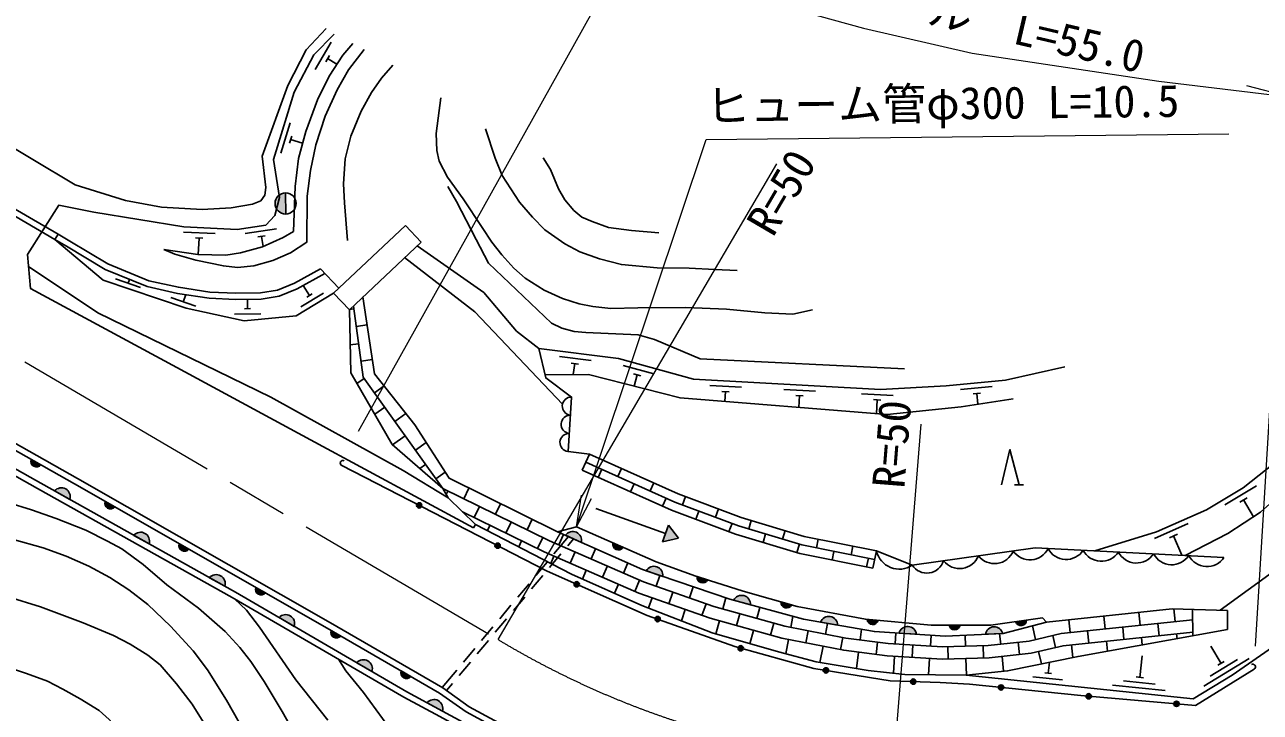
# Model space of a CAD drawing. Units: millimetres at full size, sheet at 1:1000; details may follow other scales. Extents: x 40000 to 680000, y 20000 to 380000.
# Drawn here: x 380403 to 450526, y 278149 to 317171 of the extents above; entities that cross this region are included whole.
import ezdxf
from ezdxf.enums import TextEntityAlignment as Align

# ---------------------------------------------------------------- set-up
doc = ezdxf.new("R2010")
doc.units = ezdxf.units.MM
doc.header["$LTSCALE"] = 1000
doc.linetypes.add('CHAIN', pattern=[18.5, 12, -1.5, 3.5, -1.5])
doc.linetypes.add('DASHED', pattern=[7.5, 6, -1.5])
for name, color, linetype, lineweight in [('M-BGD', 7, 'Continuous', 25), ('M-BMK', 2, 'Continuous', 13), ('M-STR-HTXT', 7, 'Continuous', 13)]:
    doc.layers.add(name, color=color, linetype=linetype, lineweight=lineweight)
doc.styles.add('ＭＳ ゴシック', font='')
doc.styles.get('ＭＳ ゴシック').set_extended_font_data('MS Gothic')

msp = doc.modelspace()

# ---------------------------------------------------------------- hatches: boundary and pattern name
at = {"layer": 'M-BGD'}
for points in [[(395202, 307627), (395215, 306427, -0.41421), (394608, 307020, -0.41421)], [(380777, 292492), (381322, 292185, -0.84072)], [(382099, 290710, -0.82183), (382963, 290226)], [(384967, 290115), (385511, 289805, -0.84072)], [(402660, 289960, -0.41421), (402862, 290025, -0.41421), (402927, 289823, -0.41421), (402725, 289758, -0.41421)], [(386595, 288191, -0.82183), (387460, 287707)], [(411093, 288192, -0.82183), (411998, 287791)], [(416593, 287824), (417515, 288023), (416932, 288764)], [(389176, 287712), (389720, 287402, -0.84072)], [(407106, 287673, -0.41421), (407308, 287738, -0.41421), (407373, 287536, -0.41421), (407171, 287471, -0.41421)], [(413788, 287756), (414361, 287504, -0.84072)], [(415674, 286183, -0.82183), (416611, 285863)], [(390891, 285785, -0.82183), (391756, 285301)], [(411596, 285477, -0.41421), (411794, 285554, -0.41421), (411870, 285356, -0.41421), (411673, 285279, -0.41421)], [(418561, 285854), (419158, 285665, -0.84072)], [(393524, 285230), (394067, 284920, -0.84072)], [(420637, 284505, -0.82183), (421593, 284247)], [(423322, 284422), (423925, 284253, -0.84072)], [(394838, 283523, -0.82183), (395695, 283026)], [(416183, 283490, -0.41421), (416375, 283581, -0.41421), (416465, 283389, -0.41421), (416274, 283298, -0.41421)], [(425562, 283266, -0.82183), (426538, 283096)], [(428214, 283419), (428838, 283364, -0.84072)], [(436645, 283289), (437265, 283377, -0.84072)], [(397794, 282791), (398336, 282478, -0.84072)], [(430025, 282642, -0.82183), (431014, 282580)], [(432861, 283097), (433487, 283095, -0.84072)], [(434924, 282574, -0.82183), (435914, 282615)], [(420896, 281822, -1), (421185, 281742, -0.41421), (421001, 281638, -0.41421)], [(399250, 280961, -0.82183), (400107, 280464)], [(401772, 280494), (402314, 280182, -0.84072)], [(425728, 280549, -0.41421), (425900, 280673, -0.41421), (426024, 280501, -0.41421), (425852, 280377, -0.41421)], [(430678, 279895, -0.41421), (430834, 280040, -0.41421), (430978, 279884, -1)], [(435666, 279573, -0.41421), (435831, 279707, -0.41421), (435965, 279542, -1)], [(440641, 279069, -0.41421), (440803, 279205, -0.41421), (440939, 279043, -1)], [(403240, 278690, -0.82183), (404111, 278218)], [(445622, 278642, -0.41421), (445785, 278779, -0.41421), (445921, 278617, -1)]]:
    msp.add_hatch(color=256, dxfattribs=at).paths.add_polyline_path(points)

# ---------------------------------------------------------------- linework, layer by layer
for p, q in [((397790, 316176), (396881, 314622)), ((397701, 315429), (397489, 315066)), ((397595, 315248), (398124, 314938)), ((395475, 311600), (394942, 309881)), ((395557, 310852), (395433, 310451)), ((395495, 310651), (396177, 310440)), ((395202, 307627), (395215, 306427)), ((397935, 301939), (402006, 305784)), ((402899, 304839), (402006, 305784)), ((382120, 304981), (382296, 305284)), ((391216, 305317), (389418, 305406)), ((390512, 305051), (390092, 305072)), ((390302, 305062), (390256, 304131)), ((394691, 305589), (392911, 305320)), ((394054, 305189), (393639, 305126)), ((393846, 305158), (393934, 304581)), ((398828, 300994), (402899, 304839)), ((397183, 303320), (398228, 302215)), ((385560, 302747), (386981, 302266)), ((386270, 302506), (386342, 302717)), ((396564, 301805), (396215, 302375)), ((388692, 301687), (390113, 301206)), ((389402, 301446), (389539, 301850)), ((393051, 301056), (393045, 301587)), ((396080, 301158), (397360, 301939)), ((396414, 301714), (396713, 301896)), ((398828, 300994), (397935, 301939)), ((392876, 301054), (393226, 301058)), ((399077, 301042), (398828, 301007)), ((392304, 300748), (393804, 300765)), ((399838, 300139), (399216, 300052)), ((399355, 299062), (398872, 298994)), ((400139, 298162), (399494, 298071)), ((412548, 298121), (410762, 298349)), ((411825, 297911), (411409, 297964)), ((411617, 297937), (411537, 297311)), ((416109, 297359), (414374, 297837)), ((415364, 297253), (414960, 297364)), ((399671, 297097), (399261, 296804)), ((400800, 296673), (400252, 296283)), ((415162, 297309), (414983, 296658)), ((421088, 296601), (419291, 296699)), ((435304, 296632), (433513, 296460)), ((411239, 292945), (411437, 296042)), ((420383, 296339), (419963, 296362)), ((420173, 296351), (420142, 295787)), ((425284, 296372), (423487, 296470)), ((424578, 296110), (424159, 296133)), ((424369, 296121), (424332, 295448)), ((429695, 296131), (427898, 296229)), ((434646, 296268), (434228, 296228)), ((434437, 296248), (434496, 295634)), ((400833, 295468), (400269, 295066)), ((428990, 295869), (428570, 295892)), ((428780, 295880), (428737, 295091)), ((402035, 295098), (401414, 294654)), ((401995, 293840), (401283, 293333)), ((403181, 293459), (402575, 293026)), ((381322, 292185), (380777, 292492)), ((412044, 291893), (412454, 292805)), ((403156, 292212), (402832, 291981)), ((404267, 291776), (403737, 291398)), ((413161, 291939), (412956, 291483)), ((414278, 291986), (414073, 291530)), ((414986, 291120), (414781, 290664)), ((416103, 291166), (415898, 290710)), ((436585, 291058), (437085, 291064)), ((382099, 290710), (382963, 290226)), ((404422, 290707), (404325, 290508)), ((405616, 290872), (405320, 290267)), ((417909, 290387), (417734, 289918)), ((450320, 290999), (448520, 289917)), ((449784, 290327), (449365, 290074)), ((385511, 289805), (384967, 290115)), ((406218, 289827), (405910, 289199)), ((407410, 289987), (407116, 289387)), ((416762, 288294), (412811, 289718)), ((416810, 290300), (416605, 289844)), ((419782, 289687), (419607, 289219)), ((449575, 290201), (450150, 289244)), ((408014, 288947), (407706, 288319)), ((409203, 289102), (408912, 288507)), ((418671, 289569), (418496, 289100)), ((421638, 289036), (421494, 288557)), ((405983, 288815), (405872, 288609)), ((406808, 288759), (406663, 288462)), ((410977, 288243), (410719, 287651)), ((416932, 288764), (416593, 287824)), ((417515, 288023), (416932, 288764)), ((420544, 288869), (420369, 288401)), ((422451, 288268), (422307, 287790)), ((423553, 288458), (423409, 287979)), ((446436, 288854), (444514, 288007)), ((445820, 288255), (445371, 288057)), ((386595, 288191), (387460, 287707)), ((389720, 287402), (389176, 287712)), ((408604, 287879), (408438, 287540)), ((409810, 288068), (409502, 287439)), ((410438, 287135), (411260, 288118)), ((411093, 288192), (411998, 287791)), ((411218, 287600), (411546, 287992)), ((414361, 287504), (413788, 287756)), ((417515, 288023), (416593, 287824)), ((424366, 287691), (424221, 287212)), ((425441, 287969), (425343, 287479)), ((427402, 287574), (427303, 287084)), ((445596, 288156), (446078, 287062)), ((410192, 286373), (410833, 287140)), ((410439, 287010), (410258, 286594)), ((411636, 287251), (411356, 286610)), ((412806, 287433), (412552, 286852)), ((426323, 287282), (426224, 286791)), ((428284, 286887), (428185, 286397)), ((428542, 286325), (428739, 287305)), ((409412, 285908), (410053, 286675)), ((412273, 286210), (412054, 285709)), ((413469, 286452), (413189, 285810)), ((414634, 286622), (414386, 286052)), ((415674, 286183), (416611, 285863)), ((390891, 285785), (391756, 285301)), ((408385, 284681), (409027, 285448)), ((409165, 285146), (409807, 285913)), ((414106, 285411), (413884, 284901)), ((415302, 285653), (415023, 285011)), ((416454, 285917), (416240, 285305)), ((419158, 285665), (418561, 285854)), ((394067, 284920), (393524, 285230)), ((417183, 284974), (416951, 284313)), ((418347, 285271), (418127, 284642)), ((407359, 283453), (408000, 284220)), ((408139, 283918), (408780, 284685)), ((416008, 284645), (415806, 284070)), ((419070, 284311), (418838, 283651)), ((420199, 284640), (420024, 284013)), ((420637, 284505), (421593, 284247)), ((422126, 284103), (421950, 283473)), ((423925, 284253), (423322, 284422)), ((445626, 284012), (445700, 283297)), ((394838, 283523), (395695, 283026)), ((407112, 282691), (407754, 283458)), ((417895, 283982), (417669, 283339)), ((419835, 283338), (419627, 282593)), ((420987, 283743), (420798, 283069)), ((424005, 283595), (423883, 282963)), ((428838, 283364), (428214, 283419)), ((437265, 283377), (436645, 283289)), ((439657, 283402), (439733, 282674)), ((441646, 283610), (441722, 282881)), ((443635, 283818), (443711, 283089)), ((446688, 283983), (446705, 282487)), ((448669, 282840), (448657, 283929)), ((398336, 282478), (397794, 282791)), ((406332, 282226), (406974, 282993)), ((421761, 282799), (421549, 282041)), ((422913, 283204), (422724, 282530)), ((424864, 282773), (424731, 282086)), ((425562, 283266), (426538, 283096)), ((425965, 283196), (425846, 282583)), ((427895, 282859), (427818, 282256)), ((429843, 282654), (429805, 282030)), ((430025, 282642), (431014, 282580)), ((433487, 283095), (432861, 283097)), ((434924, 282574), (435914, 282615)), ((435731, 282608), (435795, 282019)), ((437592, 283057), (437775, 282280)), ((440727, 282778), (440800, 282081)), ((442716, 282985), (442789, 282289)), ((444706, 283193), (444778, 282497)), ((445773, 282600), (445802, 282325)), ((406086, 281464), (406727, 282231)), ((423750, 282275), (423593, 281466)), ((425713, 281896), (425537, 280983)), ((426828, 282393), (426695, 281706)), ((428810, 282131), (428722, 281436)), ((430803, 281969), (430760, 281271)), ((431839, 282528), (431801, 281908)), ((433781, 282526), (433799, 281904)), ((434799, 281933), (434819, 281234)), ((436789, 282126), (436864, 281430)), ((438748, 282510), (438909, 281828)), ((439805, 281977), (439881, 281255)), ((441795, 282185), (441854, 281616)), ((443784, 282393), (443828, 281971)), ((405306, 280999), (405947, 281766)), ((427730, 281562), (427613, 280635)), ((429762, 281332), (429703, 280363)), ((431758, 281209), (431701, 280274)), ((432800, 281875), (432820, 281175)), ((433820, 281204), (433848, 280249)), ((435870, 281323), (435961, 280476)), ((437936, 281599), (438102, 280892)), ((443696, 280130), (443822, 281352)), ((448300, 280925), (447710, 281894)), ((399250, 280961), (400107, 280464)), ((402314, 280182), (401772, 280494)), ((404099, 279556), (404921, 280539)), ((405059, 280236), (405701, 281003)), ((438491, 280368), (438555, 280984)), ((447331, 279632), (449894, 281193)), ((447688, 280201), (449225, 281137)), ((448121, 280816), (448480, 281034)), ((437624, 280156), (439295, 279983)), ((438296, 280388), (438686, 280348)), ((442770, 279925), (444560, 279739)), ((443487, 280152), (443905, 280109)), ((404347, 279385), (404674, 279776)), ((442142, 279688), (445126, 279379)), ((403240, 278690), (404111, 278218))]:
    msp.add_line(p, q, dxfattribs=at)
at = {"layer": 'M-BGD', "linetype": 'DASHED'}
for p, q in [((377803, 307499), (382120, 304981)), ((377979, 307801), (382296, 305284))]:
    msp.add_line(p, q, dxfattribs=at)
at = {"layer": 'M-BGD'}
for points in [[(357885, 337792), (349122, 331382), (346504, 329555), (344852, 326227), (355182, 321557), (358222, 320423), (359584, 319817), (365041, 316479), (366689, 317217), (368747, 316842), (373646, 313834), (383258, 308075), (386129, 307197), (388167, 306816), (390475, 306691), (392118, 306769), (393340, 306992), (393802, 307172), (394025, 307501), (394082, 307927), (393879, 309716), (395327, 313725), (396385, 315739), (397511, 316959)], [(397958, 316627), (396814, 315457), (395704, 313350), (394516, 309520), (394866, 307360), (394602, 306351), (394096, 305803), (392466, 305556), (389433, 305705), (384318, 306541), (382337, 306923), (380564, 304125), (380732, 302195), (389042, 297722), (396613, 293605), (405872, 288609)], [(388305, 304419), (390232, 304131), (391811, 304100), (392655, 304217), (393890, 304561), (395064, 305087), (395654, 305436), (395743, 307988), (395947, 309570), (396356, 311116), (397029, 312908), (397681, 314249), (398455, 315452), (399031, 316097)], [(399665, 315761), (398776, 314619), (398131, 313468), (397449, 311972), (396925, 310358), (396627, 308890), (396433, 307441), (396409, 304823), (395488, 304223), (394477, 303791), (393403, 303480), (392484, 303400), (391677, 303479), (390116, 303808), (388914, 304151), (388305, 304419)], [(398730, 304926), (398548, 307059), (398496, 308134), (398598, 309555), (398914, 310840), (399493, 312272), (400077, 313324), (400651, 314135), (401288, 314869)], [(425122, 300988), (423992, 300746), (422400, 300821), (420240, 301021), (417924, 301127), (415198, 301097), (413669, 301071), (412647, 301171), (411861, 301333), (410920, 301636), (409875, 302109), (408810, 302789), (408170, 303351), (407481, 304120), (406909, 304825), (406357, 305661), (405288, 307288), (404400, 308527), (403933, 309436), (403795, 310040), (403761, 310999), (403862, 311868), (404025, 313023)], [(406557, 311267), (407097, 309592), (407504, 308605), (408483, 307097), (409219, 306246), (409931, 305527), (411048, 304735), (411913, 304274), (413028, 303891), (414271, 303555), (416293, 303366), (418122, 303356), (419563, 303283), (420833, 303226)], [(416390, 305357), (414831, 305492), (413541, 305667), (412609, 305997), (412023, 306241), (411573, 306620), (411056, 307228), (410690, 307859), (410234, 308949), (409836, 309612)], [(404409, 307983), (404916, 307144), (406029, 304985), (406731, 303639), (410301, 300226), (410880, 299942), (411589, 299763), (412253, 299704), (415228, 299572), (416142, 299298), (418731, 298218), (430342, 297644)], [(382296, 305284), (382963, 304895), (385121, 303595), (387452, 302641), (389130, 302267), (390905, 301993), (392378, 301928), (393792, 301946), (394749, 302104), (395713, 302495), (397183, 303320)], [(382120, 304981), (382784, 304594), (384963, 303281), (387347, 302306), (389065, 301923), (390870, 301644), (392373, 301578), (393823, 301596), (394845, 301765), (395865, 302179), (397431, 303058)], [(397935, 301939), (395817, 300646), (392861, 300373), (389563, 301075), (384852, 302669), (382120, 304981)], [(402677, 304629), (406459, 301964), (408315, 299771), (409574, 298803), (409976, 297127), (411437, 296042), (411239, 292945), (412454, 292805)], [(401965, 303957), (405955, 300875), (410924, 295637)], [(380622, 303458), (384548, 300810), (394371, 296027), (401877, 291868), (404436, 290314), (405983, 288815), (411439, 285981), (415427, 284219), (419409, 282656), (423176, 281573), (425328, 281018), (428275, 280524), (430347, 280291), (433834, 280247), (436185, 280500), (440185, 281317), (448669, 282840)], [(399597, 301720), (400261, 297360), (402537, 294457), (404491, 291428), (410636, 288395), (411711, 288669)], [(404436, 290314), (404127, 290852), (401263, 293351), (398907, 297414), (398828, 300994)], [(399054, 301207), (399620, 297168), (404127, 290852), (410182, 287885), (415514, 285560), (419511, 284156), (423534, 283030), (427000, 282360), (429414, 282054), (432496, 281866), (435082, 281942), (437400, 282192), (439216, 282620), (446695, 283401)], [(409574, 298803), (414096, 298225), (418352, 297051), (428977, 296470), (432693, 296683), (436067, 297006), (439435, 297746)], [(371543, 298108), (383405, 291410), (397750, 283221), (404139, 279532), (405633, 278468), (408264, 277047), (411031, 275813), (412962, 275070), (414904, 274377), (417046, 273698), (419373, 273083), (422224, 272414), (425041, 271754), (427979, 271216), (430315, 270923), (440980, 269965), (442652, 269800)], [(440833, 268340), (430557, 269366), (426853, 269893), (423670, 270449), (419720, 271290), (416632, 272187), (414328, 272975), (411559, 274088), (409100, 275236), (406516, 276518), (403954, 277905), (401919, 279007), (392184, 284660), (381138, 290847), (369607, 297331)], [(440864, 268689), (430599, 269714), (426908, 270239), (423736, 270793), (419805, 271630), (416738, 272520), (414450, 273303), (411698, 274409), (409252, 275551), (406677, 276829), (404121, 278213), (402090, 279312), (392357, 284964), (381309, 291153), (369781, 297635)], [(371369, 297804), (383232, 291106), (397575, 282917), (403950, 279238), (405448, 278170), (408109, 276732), (410897, 275490), (412840, 274742), (414792, 274045), (416948, 273362), (419289, 272744), (422144, 272073), (424970, 271412), (427926, 270870), (430278, 270575), (440948, 269616), (459446, 267795)], [(409933, 297304), (412400, 297314), (417598, 295993), (429342, 295042), (433554, 295493), (436501, 295934)], [(441135, 287309), (444645, 288393), (447482, 289642), (449547, 290884), (452274, 293045), (454803, 295466), (456139, 296999)], [(446268, 287052), (448689, 288291), (450542, 289500), (451925, 290737), (455109, 294176), (455256, 294485), (458121, 296759)], [(448255, 283940), (453222, 287555), (455832, 289400), (465129, 296138)], [(433834, 280247), (446725, 278912), (448928, 280253), (452821, 282954), (461945, 289458), (468951, 292983), (474653, 294798)], [(412454, 292805), (417485, 290545), (421065, 289209), (424637, 288131), (428739, 287305)], [(435835, 291050), (436313, 293056), (436835, 291061)], [(398392, 292155), (410050, 286159), (415732, 283651), (420711, 281874), (425191, 280635), (429528, 279937), (432365, 279834), (434014, 279742), (440342, 279094), (446858, 278537), (450180, 280598)], [(412044, 291893), (417105, 289619), (420745, 288261), (424393, 287160), (428542, 286325)], [(412249, 292349), (417295, 290082), (420905, 288735), (424515, 287646), (428640, 286815)], [(379448, 290058), (380794, 289639), (382188, 289151), (383872, 288491), (385103, 287867), (385921, 287434), (387118, 286528), (388478, 285391), (390274, 284051), (391771, 282730), (392604, 281824), (393230, 281029), (393984, 279894), (395021, 278198), (396514, 275546)], [(405257, 289519), (409888, 287250), (415258, 284908), (419301, 283488), (423373, 282348), (426889, 281668), (429348, 281357), (432485, 281165), (435130, 281243), (437519, 281501), (439333, 281928), (446703, 282698)], [(410636, 288395), (415465, 286254), (420427, 284562), (424603, 283434), (428630, 282730), (432634, 282477), (435938, 282616), (438397, 283271), (445517, 284015), (448657, 283929)], [(411711, 288669), (416234, 286681), (418497, 285875), (421172, 285027), (424249, 284162), (428115, 283428), (431848, 283100), (435243, 283090), (438169, 283506), (438397, 283271)], [(379693, 287970), (381447, 287473), (382758, 287004), (384049, 286450), (385228, 285808), (386310, 285094), (387383, 284264), (388673, 283033), (389964, 281634), (390776, 280559), (391848, 278834), (394181, 274738)], [(428739, 287305), (430776, 286496), (437759, 287478), (448466, 286942)], [(379461, 284701), (381301, 284135), (383724, 283221), (385438, 282515), (386390, 282016), (387385, 281382), (388086, 280848), (389021, 279769), (389903, 278616), (390728, 277298)], [(392312, 284585), (392989, 283942), (393731, 282978), (395782, 279986), (397604, 277697)], [(378805, 280921), (380510, 280354), (381691, 279906), (382575, 279465), (383549, 278916), (384622, 278246), (385199, 277747), (386694, 276067), (389723, 272703), (391929, 270132), (396126, 265647), (398987, 262621), (400525, 260693), (402033, 258763)], [(401076, 277311), (399621, 279263), (398629, 280503), (398211, 281160)]]:
    msp.add_lwpolyline(points, dxfattribs=at)
for centre, radius in [((395208, 307027), 600), ((402793, 289891), 150), ((407240, 287605), 150), ((411733, 285416), 150), ((416324, 283440), 150), ((421041, 281782), 150), ((425876, 280525), 150), ((430828, 279890), 150), ((435815, 279558), 150), ((440790, 279056), 150), ((445772, 278630), 150)]:
    msp.add_circle(centre, radius, dxfattribs=at)
for centre, radius, start, end in [((411429, 295524), 518, 89.13622, 263.52219), ((411363, 294492), 518, 89.13622, 263.52219), ((411297, 293459), 518, 89.13622, 263.52219), ((381076, 292386), 318, 160.44091, 320.65864), ((398461, 292288), 150, 62.78575, 242.78575), ((382483, 290383), 505, 341.91617, 139.57436), ((385266, 290007), 318, 160.16796, 320.38569), ((386980, 287864), 505, 341.91617, 139.57436), ((411506, 287902), 505, 347.26211, 144.9203), ((389475, 287605), 318, 160.16796, 320.38569), ((414096, 287680), 318, 166.16113, 326.37886), ((430040, 287611), 1337, 193.24318, 303.42319), ((433457, 287467), 1160, 218.49678, 337.5264), ((435437, 287746), 1160, 218.49678, 337.5264), ((437454, 287937), 1138, 213.90161, 334.21828), ((439507, 287980), 1160, 207.61785, 326.64747), ((441504, 287880), 1160, 207.61785, 326.64747), ((443502, 287780), 1160, 207.61785, 326.64747), ((445499, 287680), 1160, 207.61785, 326.64747), ((447497, 287580), 1160, 207.61785, 326.64747), ((416111, 285930), 505, 352.34031, 149.9985), ((431605, 287031), 986, 212.86278, 343.1604), ((391276, 285458), 505, 341.91617, 139.57436), ((418876, 285812), 318, 172.30641, 332.52415), ((393822, 285123), 318, 160.16796, 320.38569), ((421089, 284282), 505, 356.05271, 153.7109), ((423638, 284390), 318, 174.19368, 334.41141), ((395218, 283190), 505, 341.02765, 138.68585), ((426034, 283085), 505, 1.26431, 158.9225), ((428531, 283446), 318, 184.87939, 345.09712), ((436947, 283387), 318, 197.98655, 358.20428), ((398093, 282681), 318, 159.89685, 320.11458), ((430514, 282513), 505, 7.55541, 165.2136), ((433174, 283151), 318, 189.71601, 349.93375), ((435423, 282497), 505, 13.58018, 171.23837), ((399629, 280628), 505, 341.02765, 138.68585), ((402071, 280385), 318, 159.89685, 320.11458), ((450101, 280726), 150, 301.82176, 121.82176), ((403629, 278368), 505, 342.74192, 140.40011)]:
    msp.add_arc(centre, radius, start, end, dxfattribs=at)
at = {"layer": 'M-BMK', "linetype": 'CHAIN'}
msp.add_lwpolyline([(363257, 308122), (364466, 307412), (407264, 282279)], dxfattribs=at)
msp.add_arc((433025, 325132), 50000, 238.98804, 266.23481, dxfattribs=at)
at = {"layer": 'M-STR-HTXT'}
for p, q in [((399354, 294108), (415321, 322745)), ((452139, 313074), (449766, 313704)), ((450250, 281893), (452199, 314074)), ((407264, 282279), (423079, 309271)), ((429741, 275240), (431287, 294495)), ((411711, 288669), (411998, 290471)), ((411711, 288669), (412567, 290281))]:
    msp.add_line(p, q, dxfattribs=at)
for points in [[(414833, 321869), (419626, 319665), (423804, 318133), (428006, 316979), (434173, 315561), (444769, 313961), (452139, 313074)], [(411711, 288669), (419080, 310653), (448744, 310982)]]:
    msp.add_lwpolyline(points, dxfattribs=at)

# ---------------------------------------------------------------- texts
at = {"layer": 'M-STR-HTXT', "style": 'ＭＳ ゴシック'}
msp.add_text('ガードレール\u3000L=55.0', height=1833, rotation=346.862, dxfattribs=at).set_placement((431412, 316723), align=Align.BOTTOM_CENTER)
for s, rotation, p in [('ヒューム管φ300 L=10.5', 0.636, (419083, 311096)), ('R=50', 59.633, (423341, 304771))]:
    msp.add_text(s, height=1833, rotation=rotation, dxfattribs=at).set_placement(p, align=Align.BOTTOM_LEFT)
msp.add_text('R=50', height=1833, rotation=85.411, dxfattribs=at).set_placement((428495, 290957), align=Align.TOP_LEFT)

doc.saveas('drawing.dxf')
